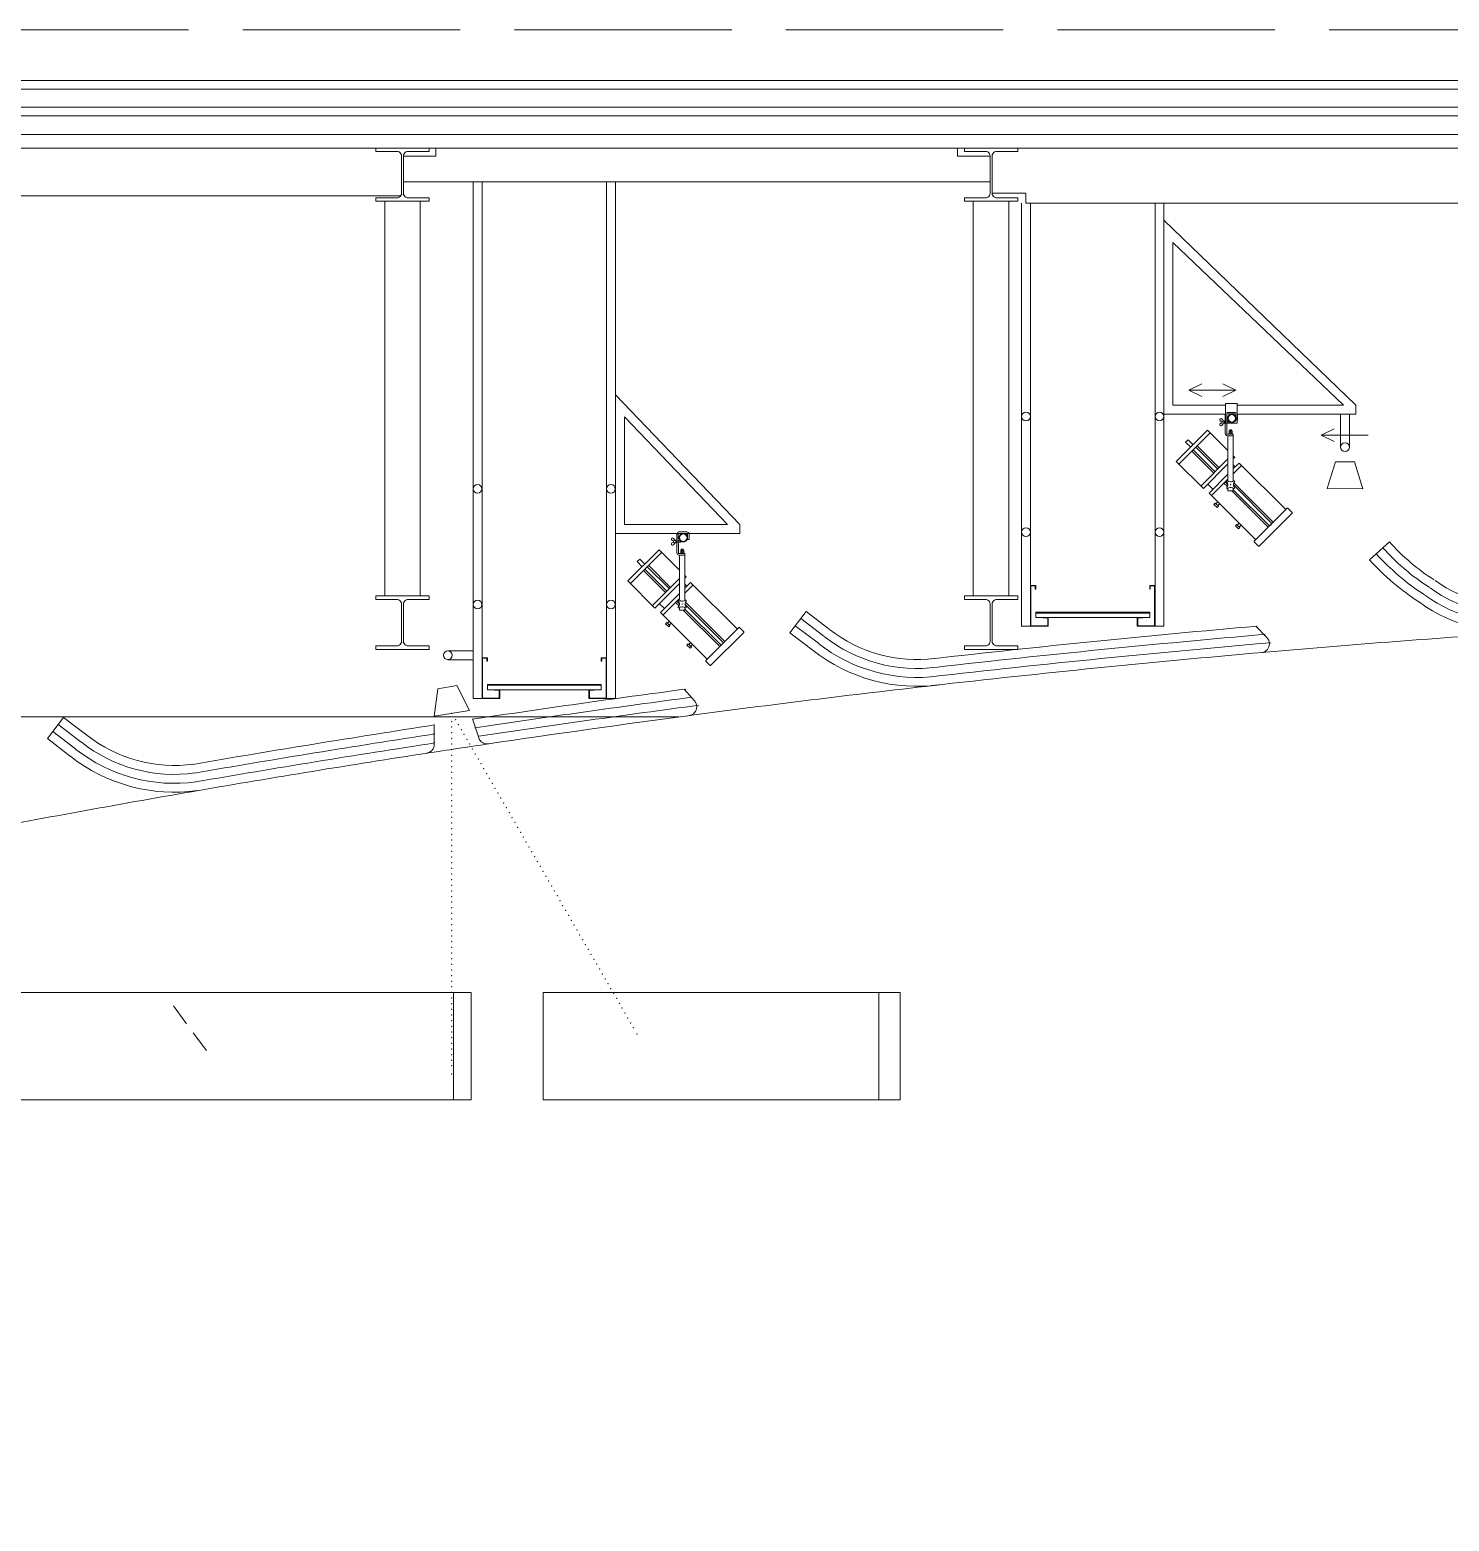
# Model space of a CAD drawing. Header units: millimetres. Extents: x 2546.3 to 2611.3, y 1346 to 1389.8.
# Drawn here: x 2562.04 to 2577.72, y 1373.31 to 1389.79 of the extents above; entities that cross this region are included whole.
import ezdxf

# ---------------------------------------------------------------- set-up
doc = ezdxf.new("R2010")
doc.units = ezdxf.units.MM
doc.linetypes.add('ACAD_ISO02W100', pattern=[15, 12, -3])
for name, color, linetype, lineweight in [('furniture', 175, 'Continuous', 5), ('projection', 145, 'Continuous', 5), ('sect3', 251, 'Continuous', 15), ('wall sections', 7, 'Continuous', 5)]:
    doc.layers.add(name, color=color, linetype=linetype, lineweight=lineweight)
for name, color, linetype in [('sect2', 177, 'Continuous'), ('small section', 35, 'Continuous'), ('stairs', 185, 'Continuous')]:
    doc.layers.add(name, color=color, linetype=linetype)

msp = doc.modelspace()

# ---------------------------------------------------------------- hatches: boundary and pattern name
at = {"layer": 'furniture', "linetype": 'Continuous', "lineweight": 0}
for points in [[(2575.307, 1384.763), (2575.308, 1384.761), (2575.306, 1384.761)], [(2575.306, 1384.761), (2575.308, 1384.761), (2575.307, 1384.76)], [(2575.308, 1384.764), (2575.308, 1384.761), (2575.307, 1384.763)], [(2575.307, 1384.76), (2575.308, 1384.761), (2575.308, 1384.76)], [(2575.309, 1384.763), (2575.308, 1384.761), (2575.308, 1384.764)], [(2575.31, 1384.761), (2575.308, 1384.761), (2575.309, 1384.763)], [(2575.309, 1384.76), (2575.308, 1384.761), (2575.31, 1384.761)], [(2575.308, 1384.76), (2575.308, 1384.761), (2575.309, 1384.76)], [(2569.25, 1383.444), (2569.25, 1383.442), (2569.249, 1383.443)], [(2569.249, 1383.443), (2569.25, 1383.442), (2569.249, 1383.442)], [(2569.249, 1383.442), (2569.25, 1383.442), (2569.249, 1383.441)], [(2569.249, 1383.441), (2569.25, 1383.442), (2569.25, 1383.44)], [(2569.252, 1383.443), (2569.25, 1383.442), (2569.25, 1383.444)], [(2569.253, 1383.442), (2569.25, 1383.442), (2569.252, 1383.443)], [(2569.252, 1383.441), (2569.25, 1383.442), (2569.253, 1383.442)], [(2569.25, 1383.44), (2569.25, 1383.442), (2569.252, 1383.441)]]:
    msp.add_hatch(color=256, dxfattribs=at).paths.add_polyline_path(points)

# ---------------------------------------------------------------- linework, layer by layer
for points in [[(2575.379, 1385.541), (2576.691, 1385.541), (2576.691, 1385.64), (2574.571, 1387.682)], [(2575.379, 1385.64), (2576.555, 1385.64), (2574.669, 1387.438), (2574.669, 1385.64), (2575.25, 1385.64)], [(2574.571, 1387.072), (2574.571, 1385.541), (2575.25, 1385.541)], [(2574.846, 1385.804), (2574.99, 1385.874)], [(2575.367, 1385.804), (2575.223, 1385.874)], [(2568.513, 1385.753), (2568.513, 1384.222), (2569.888, 1384.222), (2569.888, 1384.321), (2568.513, 1385.753)], [(2574.846, 1385.804), (2574.99, 1385.734)], [(2574.846, 1385.804), (2575.367, 1385.804)], [(2575.367, 1385.804), (2575.223, 1385.734)], [(2575.273, 1385.558), (2575.264, 1385.556), (2575.257, 1385.551), (2575.252, 1385.543), (2575.249, 1385.534)], [(2575.249, 1385.534), (2575.249, 1385.326)], [(2575.379, 1385.439), (2575.25, 1385.439), (2575.25, 1385.657), (2575.379, 1385.657), (2575.379, 1385.439)], [(2575.275, 1385.542), (2575.27, 1385.541), (2575.266, 1385.537), (2575.265, 1385.532)], [(2575.265, 1385.532), (2575.265, 1385.328)], [(2575.273, 1385.558), (2575.358, 1385.558)], [(2575.275, 1385.542), (2575.358, 1385.542)], [(2575.383, 1385.532), (2575.381, 1385.542), (2575.375, 1385.55), (2575.367, 1385.556), (2575.358, 1385.558)], [(2575.367, 1385.532), (2575.366, 1385.537), (2575.362, 1385.541), (2575.358, 1385.542)], [(2575.367, 1385.532), (2575.367, 1385.475)], [(2575.367, 1385.513), (2575.367, 1385.479)], [(2575.383, 1385.532), (2575.383, 1385.475)], [(2576.523, 1385.175), (2576.523, 1385.541)], [(2576.621, 1385.175), (2576.621, 1385.541)], [(2568.612, 1385.509), (2568.612, 1384.321), (2569.752, 1384.321), (2568.612, 1385.509)], [(2574.708, 1385.016), (2575.054, 1385.362)], [(2575.279, 1385.137), (2575.054, 1385.362)], [(2575.214, 1385.483), (2575.21, 1385.488), (2575.204, 1385.491), (2575.197, 1385.49), (2575.192, 1385.486), (2575.188, 1385.48), (2575.189, 1385.473), (2575.192, 1385.467), (2575.198, 1385.464), (2575.209, 1385.462)], [(2575.209, 1385.442), (2575.198, 1385.44), (2575.192, 1385.436), (2575.189, 1385.43), (2575.188, 1385.423), (2575.192, 1385.417), (2575.197, 1385.413), (2575.204, 1385.412), (2575.21, 1385.415), (2575.214, 1385.42)], [(2575.211, 1385.459), (2575.21, 1385.461), (2575.209, 1385.462)], [(2575.209, 1385.442), (2575.21, 1385.442), (2575.211, 1385.444)], [(2575.211, 1385.459), (2575.211, 1385.444)], [(2575.214, 1385.483), (2575.223, 1385.472), (2575.237, 1385.467)], [(2575.234, 1385.464), (2575.214, 1385.46)], [(2575.234, 1385.44), (2575.214, 1385.443)], [(2575.237, 1385.437), (2575.223, 1385.431), (2575.214, 1385.42)], [(2575.238, 1385.464), (2575.238, 1385.466), (2575.237, 1385.467)], [(2575.237, 1385.437), (2575.238, 1385.437), (2575.238, 1385.438), (2575.238, 1385.464)], [(2575.238, 1385.46), (2575.249, 1385.46)], [(2575.238, 1385.458), (2575.249, 1385.458)], [(2575.238, 1385.445), (2575.249, 1385.445)], [(2575.238, 1385.443), (2575.249, 1385.444)], [(2575.265, 1385.46), (2575.287, 1385.46)], [(2575.265, 1385.458), (2575.287, 1385.458)], [(2575.265, 1385.445), (2575.287, 1385.445)], [(2575.265, 1385.444), (2575.287, 1385.444)], [(2575.287, 1385.444), (2575.287, 1385.46)], [(2575.287, 1385.454), (2575.287, 1385.448)], [(2575.324, 1385.354), (2575.317, 1385.357), (2575.309, 1385.354), (2575.301, 1385.357), (2575.293, 1385.354)], [(2575.295, 1385.357), (2575.293, 1385.356), (2575.293, 1385.354)], [(2575.293, 1385.354), (2575.293, 1385.342)], [(2575.295, 1385.357), (2575.322, 1385.357)], [(2575.296, 1385.358), (2575.321, 1385.358)], [(2575.296, 1385.358), (2575.296, 1385.357)], [(2575.299, 1385.367), (2575.318, 1385.367)], [(2575.299, 1385.367), (2575.299, 1385.358)], [(2575.301, 1385.367), (2575.301, 1385.358)], [(2575.309, 1385.354), (2575.309, 1385.34)], [(2575.317, 1385.367), (2575.317, 1385.358)], [(2575.318, 1385.367), (2575.318, 1385.358)], [(2575.321, 1385.358), (2575.321, 1385.357)], [(2575.324, 1385.354), (2575.324, 1385.356), (2575.322, 1385.357)], [(2575.324, 1385.354), (2575.324, 1385.342)], [(2575.367, 1385.475), (2575.383, 1385.475)], [(2576.308, 1385.307), (2576.453, 1385.377)], [(2574.736, 1384.988), (2575.081, 1385.334)], [(2574.811, 1385.231), (2574.84, 1385.258)], [(2574.867, 1385.175), (2574.811, 1385.231)], [(2574.895, 1385.203), (2574.84, 1385.258)], [(2575.18, 1384.946), (2574.937, 1385.189)], [(2575.249, 1385.326), (2575.252, 1385.317), (2575.257, 1385.31), (2575.264, 1385.304), (2575.273, 1385.302)], [(2575.265, 1385.328), (2575.267, 1385.323), (2575.27, 1385.319), (2575.275, 1385.318)], [(2575.273, 1385.302), (2575.338, 1385.302)], [(2575.275, 1385.318), (2575.338, 1385.318)], [(2575.279, 1385.302), (2575.279, 1384.802)], [(2575.289, 1385.323), (2575.328, 1385.323)], [(2575.289, 1385.323), (2575.289, 1385.318)], [(2575.293, 1385.342), (2575.293, 1385.34), (2575.295, 1385.34)], [(2575.293, 1385.342), (2575.301, 1385.34), (2575.309, 1385.342)], [(2575.293, 1385.342), (2575.293, 1385.342)], [(2575.295, 1385.34), (2575.293, 1385.339), (2575.293, 1385.338)], [(2575.309, 1385.337), (2575.301, 1385.34), (2575.293, 1385.337)], [(2575.293, 1385.338), (2575.293, 1385.325)], [(2575.293, 1385.325), (2575.301, 1385.323), (2575.309, 1385.325)], [(2575.293, 1385.325), (2575.293, 1385.324), (2575.295, 1385.323)], [(2575.295, 1385.34), (2575.322, 1385.34)], [(2575.295, 1385.34), (2575.322, 1385.34)], [(2575.295, 1385.323), (2575.322, 1385.323)], [(2575.309, 1385.342), (2575.317, 1385.34), (2575.324, 1385.342)], [(2575.324, 1385.337), (2575.317, 1385.34), (2575.309, 1385.337)], [(2575.309, 1385.337), (2575.309, 1385.323)], [(2575.309, 1385.325), (2575.317, 1385.323), (2575.324, 1385.325)], [(2575.322, 1385.34), (2575.324, 1385.34), (2575.324, 1385.342)], [(2575.324, 1385.338), (2575.324, 1385.339), (2575.322, 1385.34)], [(2575.322, 1385.323), (2575.324, 1385.324), (2575.324, 1385.325)], [(2575.324, 1385.338), (2575.324, 1385.325)], [(2575.328, 1385.323), (2575.328, 1385.318)], [(2575.338, 1385.318), (2575.338, 1385.302)], [(2575.338, 1385.302), (2575.338, 1384.802)], [(2576.308, 1385.307), (2576.828, 1385.307)], [(2576.308, 1385.307), (2576.453, 1385.238)], [(2575.124, 1384.89), (2574.881, 1385.133)], [(2575.138, 1384.904), (2574.895, 1385.147)], [(2575.166, 1384.932), (2574.923, 1385.175)], [(2575.279, 1385.045), (2574.979, 1384.745)], [(2575.353, 1385.063), (2575.338, 1385.078)], [(2575.353, 1385.063), (2575.338, 1385.049)], [(2575.007, 1384.717), (2574.708, 1385.016)], [(2575.279, 1384.99), (2575.007, 1384.717)], [(2575.279, 1384.878), (2575.07, 1384.669)], [(2575.401, 1385), (2575.338, 1384.938)], [(2575.36, 1384.959), (2575.338, 1384.981)], [(2575.429, 1384.973), (2575.338, 1384.882)], [(2575.917, 1384.485), (2575.401, 1385)], [(2576.373, 1384.719), (2576.767, 1384.716), (2576.678, 1385.012), (2576.466, 1385.013), (2576.373, 1384.719)], [(2575.111, 1384.711), (2575.055, 1384.766)], [(2575.279, 1384.823), (2575.097, 1384.641)], [(2575.274, 1384.741), (2575.235, 1384.779)], [(2575.279, 1384.763), (2575.249, 1384.793)], [(2575.265, 1384.73), (2575.263, 1384.723), (2575.269, 1384.718), (2575.275, 1384.718)], [(2575.277, 1384.804), (2575.27, 1384.805), (2575.265, 1384.8), (2575.266, 1384.794)], [(2575.265, 1384.73), (2575.274, 1384.74), (2575.278, 1384.754), (2575.279, 1384.768), (2575.274, 1384.782), (2575.266, 1384.794)], [(2575.341, 1384.718), (2575.329, 1384.727), (2575.315, 1384.731), (2575.301, 1384.731), (2575.287, 1384.727), (2575.275, 1384.718)], [(2575.279, 1384.818), (2575.277, 1384.821)], [(2575.277, 1384.804), (2575.288, 1384.796), (2575.302, 1384.792), (2575.316, 1384.792), (2575.33, 1384.796), (2575.341, 1384.804)], [(2575.279, 1384.722), (2575.279, 1384.694)], [(2575.279, 1384.694), (2575.338, 1384.694)], [(2575.307, 1384.763), (2575.306, 1384.761), (2575.308, 1384.761), (2575.307, 1384.763)], [(2575.306, 1384.761), (2575.307, 1384.76), (2575.308, 1384.761), (2575.306, 1384.761)], [(2575.308, 1384.764), (2575.307, 1384.763), (2575.308, 1384.761)], [(2575.307, 1384.76), (2575.308, 1384.76), (2575.308, 1384.761), (2575.307, 1384.76)], [(2575.309, 1384.763), (2575.308, 1384.764), (2575.308, 1384.761), (2575.309, 1384.763)], [(2575.31, 1384.761), (2575.309, 1384.763), (2575.308, 1384.761), (2575.31, 1384.761)], [(2575.309, 1384.76), (2575.31, 1384.761), (2575.308, 1384.761), (2575.309, 1384.76)], [(2575.308, 1384.76), (2575.309, 1384.76), (2575.308, 1384.761), (2575.308, 1384.76)], [(2575.724, 1384.291), (2575.321, 1384.694)], [(2575.338, 1384.721), (2575.338, 1384.694)], [(2575.738, 1384.305), (2575.338, 1384.704)], [(2575.765, 1384.333), (2575.339, 1384.759)], [(2575.352, 1384.794), (2575.344, 1384.782), (2575.34, 1384.769), (2575.34, 1384.755), (2575.344, 1384.741), (2575.352, 1384.729)], [(2575.352, 1384.794), (2575.353, 1384.8), (2575.348, 1384.805), (2575.341, 1384.804)], [(2575.341, 1384.718), (2575.348, 1384.718), (2575.353, 1384.723), (2575.352, 1384.729)], [(2575.779, 1384.347), (2575.344, 1384.782)], [(2575.586, 1384.153), (2575.07, 1384.669)], [(2575.139, 1384.557), (2575.173, 1384.523), (2575.159, 1384.509), (2575.124, 1384.543), (2575.139, 1384.557)], [(2575.167, 1384.572), (2575.145, 1384.551)], [(2575.188, 1384.551), (2575.166, 1384.53)], [(2575.934, 1384.501), (2575.569, 1384.137), (2575.568, 1384.133), (2575.569, 1384.13), (2575.616, 1384.083), (2575.62, 1384.082), (2575.623, 1384.083), (2575.987, 1384.448), (2575.989, 1384.451), (2575.987, 1384.454), (2575.941, 1384.501), (2575.937, 1384.503), (2575.934, 1384.501)], [(2569.215, 1384.239), (2569.206, 1384.237), (2569.199, 1384.232), (2569.194, 1384.224), (2569.192, 1384.215)], [(2569.192, 1384.215), (2569.192, 1384.007)], [(2569.218, 1384.223), (2569.212, 1384.222), (2569.209, 1384.218), (2569.207, 1384.213)], [(2569.207, 1384.213), (2569.208, 1384.009), (2569.209, 1384.003), (2569.212, 1384), (2569.218, 1383.999)], [(2569.215, 1384.239), (2569.3, 1384.239)], [(2569.31, 1384.175), (2569.307, 1384.189), (2569.301, 1384.202), (2569.29, 1384.213), (2569.277, 1384.22), (2569.263, 1384.222), (2569.248, 1384.22), (2569.235, 1384.213), (2569.224, 1384.202), (2569.218, 1384.189), (2569.215, 1384.175), (2569.218, 1384.161), (2569.224, 1384.147), (2569.235, 1384.137), (2569.248, 1384.13), (2569.263, 1384.128), (2569.277, 1384.13), (2569.29, 1384.137), (2569.301, 1384.147), (2569.307, 1384.161), (2569.31, 1384.175)], [(2569.218, 1384.223), (2569.3, 1384.223)], [(2569.304, 1384.175), (2569.302, 1384.188), (2569.296, 1384.199), (2569.287, 1384.208), (2569.275, 1384.214), (2569.263, 1384.216), (2569.25, 1384.214), (2569.238, 1384.208), (2569.229, 1384.199), (2569.223, 1384.188), (2569.222, 1384.175), (2569.223, 1384.162), (2569.229, 1384.15), (2569.238, 1384.141), (2569.25, 1384.136), (2569.263, 1384.133), (2569.275, 1384.136), (2569.287, 1384.141), (2569.296, 1384.15), (2569.302, 1384.162), (2569.304, 1384.175)], [(2569.326, 1384.213), (2569.324, 1384.223), (2569.318, 1384.231), (2569.31, 1384.236), (2569.3, 1384.239)], [(2569.31, 1384.213), (2569.309, 1384.218), (2569.305, 1384.222), (2569.3, 1384.223)], [(2569.31, 1384.213), (2569.31, 1384.156)], [(2569.31, 1384.193), (2569.31, 1384.16)], [(2569.326, 1384.213), (2569.326, 1384.156)], [(2575.374, 1384.321), (2575.409, 1384.287), (2575.395, 1384.273), (2575.361, 1384.308), (2575.374, 1384.321)], [(2575.402, 1384.336), (2575.382, 1384.314)], [(2575.423, 1384.315), (2575.402, 1384.293)], [(2568.651, 1383.697), (2568.996, 1384.042)], [(2569.222, 1383.817), (2568.996, 1384.042)], [(2569.157, 1384.163), (2569.153, 1384.169), (2569.146, 1384.171), (2569.14, 1384.171), (2569.134, 1384.167), (2569.131, 1384.161), (2569.131, 1384.154), (2569.135, 1384.148), (2569.141, 1384.145), (2569.151, 1384.142)], [(2569.151, 1384.122), (2569.141, 1384.12), (2569.135, 1384.117), (2569.131, 1384.111), (2569.131, 1384.104), (2569.134, 1384.098), (2569.14, 1384.094), (2569.146, 1384.093), (2569.153, 1384.096), (2569.157, 1384.101)], [(2569.153, 1384.14), (2569.153, 1384.141), (2569.151, 1384.142)], [(2569.151, 1384.122), (2569.153, 1384.123), (2569.153, 1384.124)], [(2569.153, 1384.14), (2569.153, 1384.124)], [(2569.177, 1384.145), (2569.156, 1384.141)], [(2569.177, 1384.12), (2569.156, 1384.124)], [(2569.157, 1384.163), (2569.166, 1384.153), (2569.179, 1384.147)], [(2569.179, 1384.117), (2569.166, 1384.112), (2569.157, 1384.101)], [(2569.181, 1384.145), (2569.18, 1384.146), (2569.179, 1384.147)], [(2569.179, 1384.117), (2569.18, 1384.118), (2569.181, 1384.119), (2569.181, 1384.145)], [(2569.181, 1384.141), (2569.192, 1384.141)], [(2569.181, 1384.139), (2569.192, 1384.139)], [(2569.181, 1384.126), (2569.192, 1384.126)], [(2569.181, 1384.124), (2569.192, 1384.124)], [(2569.207, 1384.141), (2569.23, 1384.141)], [(2569.207, 1384.139), (2569.23, 1384.139)], [(2569.208, 1384.126), (2569.23, 1384.126)], [(2569.208, 1384.124), (2569.23, 1384.124)], [(2569.23, 1384.124), (2569.23, 1384.141)], [(2569.23, 1384.135), (2569.23, 1384.128)], [(2569.237, 1384.037), (2569.236, 1384.036), (2569.235, 1384.035)], [(2569.251, 1384.035), (2569.243, 1384.037), (2569.235, 1384.035)], [(2569.235, 1384.035), (2569.235, 1384.023)], [(2569.237, 1384.037), (2569.264, 1384.037)], [(2569.238, 1384.039), (2569.238, 1384.037)], [(2569.238, 1384.039), (2569.264, 1384.039)], [(2569.241, 1384.048), (2569.241, 1384.039)], [(2569.241, 1384.048), (2569.261, 1384.048)], [(2569.243, 1384.048), (2569.243, 1384.039)], [(2569.267, 1384.035), (2569.259, 1384.037), (2569.251, 1384.035)], [(2569.251, 1384.035), (2569.251, 1384.02)], [(2569.259, 1384.048), (2569.259, 1384.039)], [(2569.261, 1384.048), (2569.261, 1384.039)], [(2569.264, 1384.039), (2569.264, 1384.037)], [(2569.267, 1384.035), (2569.266, 1384.036), (2569.264, 1384.037)], [(2569.267, 1384.035), (2569.267, 1384.022)], [(2569.31, 1384.156), (2569.326, 1384.156)], [(2568.678, 1383.669), (2569.024, 1384.015)], [(2568.754, 1383.911), (2568.782, 1383.939)], [(2568.809, 1383.855), (2568.754, 1383.911)], [(2568.837, 1383.884), (2568.782, 1383.939)], [(2569.122, 1383.626), (2568.879, 1383.87)], [(2569.192, 1384.007), (2569.194, 1383.998), (2569.199, 1383.99), (2569.207, 1383.985), (2569.215, 1383.983)], [(2569.215, 1383.983), (2569.28, 1383.983)], [(2569.218, 1383.999), (2569.28, 1383.999)], [(2569.222, 1383.983), (2569.222, 1383.483)], [(2569.231, 1384.004), (2569.231, 1383.999)], [(2569.231, 1384.004), (2569.271, 1384.004)], [(2569.235, 1384.022), (2569.235, 1384.023)], [(2569.235, 1384.023), (2569.243, 1384.02), (2569.251, 1384.023)], [(2569.235, 1384.022), (2569.236, 1384.021), (2569.237, 1384.02)], [(2569.267, 1384.018), (2569.259, 1384.02), (2569.251, 1384.018), (2569.243, 1384.02), (2569.235, 1384.018)], [(2569.237, 1384.02), (2569.236, 1384.02), (2569.235, 1384.018)], [(2569.235, 1384.018), (2569.235, 1384.006)], [(2569.235, 1384.006), (2569.236, 1384.005), (2569.237, 1384.004)], [(2569.235, 1384.006), (2569.243, 1384.004), (2569.251, 1384.006)], [(2569.235, 1384.006), (2569.235, 1384.006)], [(2569.237, 1384.02), (2569.264, 1384.02)], [(2569.237, 1384.02), (2569.264, 1384.02)], [(2569.237, 1384.004), (2569.264, 1384.004)], [(2569.251, 1384.023), (2569.259, 1384.02), (2569.267, 1384.023)], [(2569.251, 1384.018), (2569.251, 1384.004)], [(2569.251, 1384.006), (2569.259, 1384.004), (2569.267, 1384.006)], [(2569.264, 1384.02), (2569.266, 1384.021), (2569.267, 1384.022)], [(2569.267, 1384.018), (2569.266, 1384.02), (2569.264, 1384.02)], [(2569.264, 1384.004), (2569.266, 1384.005), (2569.267, 1384.006)], [(2569.267, 1384.018), (2569.267, 1384.006)], [(2569.271, 1384.004), (2569.271, 1383.999)], [(2569.28, 1383.999), (2569.28, 1383.983)], [(2569.28, 1383.983), (2569.28, 1383.482)], [(2569.067, 1383.571), (2568.824, 1383.814)], [(2569.081, 1383.585), (2568.837, 1383.828)], [(2569.108, 1383.612), (2568.865, 1383.855)], [(2569.222, 1383.726), (2568.922, 1383.426)], [(2569.295, 1383.743), (2569.28, 1383.758)], [(2569.295, 1383.743), (2569.28, 1383.729)], [(2568.95, 1383.398), (2568.651, 1383.697)], [(2569.222, 1383.67), (2568.95, 1383.398)], [(2569.222, 1383.559), (2569.012, 1383.35)], [(2569.344, 1383.681), (2569.28, 1383.618)], [(2569.302, 1383.639), (2569.28, 1383.661)], [(2569.371, 1383.654), (2569.28, 1383.563)], [(2569.86, 1383.165), (2569.344, 1383.681)], [(2569.054, 1383.391), (2568.998, 1383.447)], [(2569.222, 1383.503), (2569.04, 1383.322)], [(2569.216, 1383.422), (2569.178, 1383.46)], [(2569.222, 1383.444), (2569.192, 1383.474)], [(2569.207, 1383.41), (2569.206, 1383.403), (2569.211, 1383.399), (2569.218, 1383.399)], [(2569.207, 1383.41), (2569.216, 1383.421), (2569.221, 1383.435), (2569.221, 1383.449), (2569.217, 1383.463), (2569.209, 1383.474)], [(2569.219, 1383.485), (2569.212, 1383.486), (2569.208, 1383.481), (2569.209, 1383.474)], [(2569.284, 1383.399), (2569.272, 1383.408), (2569.258, 1383.412), (2569.243, 1383.412), (2569.229, 1383.408), (2569.218, 1383.399)], [(2569.222, 1383.499), (2569.219, 1383.502)], [(2569.219, 1383.485), (2569.231, 1383.477), (2569.244, 1383.473), (2569.258, 1383.473), (2569.272, 1383.477), (2569.284, 1383.485)], [(2569.222, 1383.403), (2569.222, 1383.375)], [(2569.222, 1383.375), (2569.28, 1383.375)], [(2569.25, 1383.444), (2569.249, 1383.443), (2569.25, 1383.442), (2569.25, 1383.444)], [(2569.249, 1383.443), (2569.249, 1383.442), (2569.25, 1383.442), (2569.249, 1383.443)], [(2569.249, 1383.442), (2569.249, 1383.441), (2569.25, 1383.442), (2569.249, 1383.442)], [(2569.249, 1383.441), (2569.25, 1383.44), (2569.25, 1383.442), (2569.249, 1383.441)], [(2569.252, 1383.443), (2569.25, 1383.444), (2569.25, 1383.442), (2569.252, 1383.443)], [(2569.253, 1383.442), (2569.252, 1383.443), (2569.25, 1383.442), (2569.253, 1383.442)], [(2569.252, 1383.441), (2569.253, 1383.442), (2569.25, 1383.442), (2569.252, 1383.441)], [(2569.25, 1383.44), (2569.252, 1383.441), (2569.25, 1383.442), (2569.25, 1383.44)], [(2569.666, 1382.972), (2569.263, 1383.375)], [(2569.28, 1383.402), (2569.28, 1383.375)], [(2569.68, 1382.986), (2569.28, 1383.385)], [(2569.708, 1383.013), (2569.281, 1383.439)], [(2569.294, 1383.474), (2569.286, 1383.463), (2569.282, 1383.449), (2569.282, 1383.435), (2569.286, 1383.422), (2569.294, 1383.41)], [(2569.294, 1383.474), (2569.295, 1383.481), (2569.29, 1383.486), (2569.284, 1383.485)], [(2569.284, 1383.399), (2569.29, 1383.399), (2569.295, 1383.403), (2569.294, 1383.41)], [(2569.722, 1383.027), (2569.286, 1383.463)], [(2569.528, 1382.834), (2569.012, 1383.35)], [(2569.081, 1383.238), (2569.115, 1383.203), (2569.102, 1383.19), (2569.067, 1383.224), (2569.081, 1383.238)], [(2569.109, 1383.252), (2569.088, 1383.231)], [(2569.13, 1383.231), (2569.108, 1383.21)], [(2569.876, 1383.182), (2569.512, 1382.817), (2569.51, 1382.814), (2569.512, 1382.81), (2569.558, 1382.764), (2569.562, 1382.762), (2569.565, 1382.764), (2569.93, 1383.128), (2569.931, 1383.132), (2569.93, 1383.135), (2569.883, 1383.182), (2569.879, 1383.183), (2569.876, 1383.182)], [(2569.317, 1383.002), (2569.352, 1382.967), (2569.337, 1382.953), (2569.303, 1382.988), (2569.317, 1383.002)], [(2569.345, 1383.017), (2569.324, 1382.995)], [(2569.366, 1382.996), (2569.345, 1382.974)]]:
    msp.add_lwpolyline(points, dxfattribs=at)
for centre, radius in [((2575.321, 1385.494), 0.0469), ((2575.321, 1385.494), 0.0407), ((2576.572, 1385.175), 0.0486)]:
    msp.add_circle(centre, radius, dxfattribs=at)
for p in [(2575.755, 1384.316), (2569.748, 1382.946)]:
    msp.add_point(p, dxfattribs=at)
at = {"layer": 'projection', "color": 7, "linetype": 'ACAD_ISO02W100', "ltscale": 0.2}
msp.add_lwpolyline([(2546.397, 1389.787), (2611.271, 1389.787), (2611.271, 1347.605), (2546.397, 1347.605)], close=True, dxfattribs=at)
at = {"layer": 'projection', "linetype": 'Continuous', "lineweight": 0}
for points in [[(2560.976, 1379.15), (2566.92, 1379.15)], [(2566.723, 1377.964), (2566.723, 1379.15)], [(2566.92, 1377.964), (2566.92, 1379.15)], [(2567.716, 1379.15), (2571.657, 1379.15)], [(2567.716, 1377.964), (2567.716, 1379.15)], [(2571.421, 1377.964), (2571.421, 1379.15)], [(2571.657, 1377.964), (2571.657, 1379.15)], [(2563.777, 1378.804), (2563.631, 1379.002)], [(2563.995, 1378.508), (2563.849, 1378.705)], [(2560.976, 1377.964), (2566.92, 1377.964)], [(2567.716, 1377.964), (2571.657, 1377.964)]]:
    msp.add_lwpolyline(points, dxfattribs=at)
for p in [(2566.706, 1379.088), (2568.525, 1379.085), (2566.706, 1379.026), (2566.706, 1378.963), (2568.556, 1379.03), (2568.587, 1378.977), (2568.618, 1378.922), (2566.706, 1378.901), (2566.706, 1378.839), (2566.706, 1378.776), (2568.65, 1378.869), (2568.681, 1378.814), (2568.712, 1378.761), (2566.706, 1378.714), (2566.706, 1378.652), (2568.753, 1378.69), (2566.706, 1378.589), (2566.706, 1378.527), (2566.706, 1378.464), (2566.706, 1378.402), (2566.706, 1378.34), (2566.706, 1378.25)]:
    msp.add_point(p, dxfattribs=at)
at = {"layer": 'sect2', "linetype": 'Continuous', "lineweight": 0}
msp.add_lwpolyline([(2547.544, 1389.228), (2595.697, 1389.228)], dxfattribs=at)
at = {"layer": 'sect3', "linetype": 'Continuous', "lineweight": 0}
for points in [[(2547.84, 1388.481), (2611.111, 1388.481)], [(2566.531, 1388.391), (2566.531, 1388.481)], [(2572.293, 1388.391), (2572.293, 1388.481)], [(2566.172, 1388.391), (2566.531, 1388.391)], [(2572.652, 1388.391), (2572.293, 1388.391)], [(2566.172, 1388.108), (2572.652, 1388.108)], [(2555.516, 1387.951), (2566.14, 1387.951)], [(2565.965, 1383.531), (2565.965, 1387.892)], [(2566.358, 1383.531), (2566.358, 1387.892)], [(2572.466, 1383.531), (2572.466, 1387.892)], [(2572.673, 1387.982), (2573.045, 1387.982)], [(2572.859, 1383.531), (2572.859, 1387.892)], [(2573.045, 1387.982), (2573.045, 1387.872)], [(2573.045, 1387.872), (2585.089, 1387.872)], [(2570.815, 1383.086), (2570.56, 1383.281)], [(2570.875, 1383.164), (2570.619, 1383.359)], [(2570.755, 1383.008), (2570.5, 1383.203)], [(2556.475, 1382.195), (2569.215, 1382.195)], [(2562.613, 1381.915), (2562.358, 1382.111)], [(2562.673, 1381.993), (2562.418, 1382.189)], [(2562.553, 1381.837), (2562.298, 1382.033)]]:
    msp.add_lwpolyline(points, dxfattribs=at)
for centre, radius, start, end in [((2578.849, 1385.731), 2.498, 221.8799, 237.3981), ((2578.849, 1385.731), 2.498, 221.8799, 237.3981), ((2578.849, 1385.731), 2.4, 221.8799, 237.3981), ((2578.849, 1385.731), 2.596, 221.8799, 237.3981), ((2578.443, 1384.915), 1.497, 234.223, 277.6355), ((2578.443, 1384.915), 1.693, 234.223, 277.6355), ((2578.443, 1384.915), 1.595, 234.223, 277.6355), ((2571.843, 1384.392), 1.662, 231.8829, 277.8662), ((2571.843, 1384.392), 1.564, 231.8829, 277.291), ((2587.985, 1241.917), 141.823, 95.00977, 96.47294), ((2588.178, 1239.851), 143.8, 94.98208, 96.43143), ((2587.985, 1241.917), 141.528, 93.86169, 94.99878), ((2571.843, 1384.392), 1.761, 231.8829, 277.8662), ((2587.985, 1241.917), 141.627, 94.95483, 96.48193), ((2587.985, 1241.917), 141.823, 97.57507, 98.53638), ((2587.985, 1241.917), 141.725, 97.5531, 98.53088), ((2587.985, 1241.917), 141.528, 96.47644, 97.57507), ((2587.985, 1241.917), 141.627, 97.52563, 98.5199), ((2587.985, 1241.917), 141.823, 98.70667, 99.7998), ((2563.641, 1383.222), 1.662, 231.8829, 277.8662), ((2563.641, 1383.222), 1.564, 231.8829, 277.8662), ((2587.985, 1241.917), 141.725, 98.71216, 99.7998), ((2587.985, 1241.917), 141.627, 98.71765, 99.7998), ((2587.985, 1241.917), 141.528, 98.48145, 98.7616), ((2563.641, 1383.222), 1.761, 231.8829, 277.8662), ((2587.985, 1241.917), 141.528, 99.79431, 100.82153)]:
    msp.add_arc(centre, radius, start, end, dxfattribs=at)
at = {"layer": 'small section', "linetype": 'Continuous', "lineweight": 0}
for points in [[(2565.867, 1388.444), (2565.867, 1388.481)], [(2565.867, 1388.481), (2566.161, 1388.481)], [(2566.161, 1388.481), (2566.456, 1388.481)], [(2566.456, 1388.481), (2566.456, 1388.444)], [(2572.368, 1388.444), (2572.368, 1388.481)], [(2572.368, 1388.481), (2572.662, 1388.481)], [(2572.662, 1388.481), (2572.957, 1388.481)], [(2572.957, 1388.481), (2572.957, 1388.444)], [(2566.097, 1388.444), (2565.867, 1388.444)], [(2566.15, 1388.391), (2566.149, 1388.405), (2566.143, 1388.418), (2566.135, 1388.428), (2566.124, 1388.437), (2566.111, 1388.443), (2566.097, 1388.444)], [(2566.15, 1388.187), (2566.15, 1388.391)], [(2566.225, 1388.444), (2566.211, 1388.443), (2566.198, 1388.437), (2566.188, 1388.428), (2566.179, 1388.418), (2566.174, 1388.405), (2566.172, 1388.391)], [(2566.172, 1388.391), (2566.172, 1388.187)], [(2566.456, 1388.444), (2566.225, 1388.444)], [(2572.599, 1388.444), (2572.368, 1388.444)], [(2572.652, 1388.391), (2572.65, 1388.405), (2572.645, 1388.418), (2572.636, 1388.428), (2572.625, 1388.437), (2572.613, 1388.443), (2572.599, 1388.444)], [(2572.652, 1388.187), (2572.652, 1388.391)], [(2572.726, 1388.444), (2572.713, 1388.443), (2572.7, 1388.437), (2572.689, 1388.428), (2572.68, 1388.418), (2572.675, 1388.405), (2572.673, 1388.391)], [(2572.673, 1388.391), (2572.673, 1388.187)], [(2572.957, 1388.444), (2572.726, 1388.444)], [(2566.15, 1387.982), (2566.15, 1388.187)], [(2566.172, 1388.187), (2566.172, 1387.982)], [(2572.652, 1387.982), (2572.652, 1388.187)], [(2572.673, 1388.187), (2572.673, 1387.982)], [(2567.04, 1388.108), (2567.04, 1382.397), (2566.942, 1382.397), (2566.942, 1388.108)], [(2568.415, 1388.108), (2568.415, 1382.397), (2568.513, 1382.397), (2568.513, 1388.108)], [(2568.415, 1388.108), (2568.415, 1382.397), (2568.513, 1382.397), (2568.513, 1388.108)], [(2565.867, 1387.929), (2566.097, 1387.929)], [(2565.867, 1387.892), (2565.867, 1387.929)], [(2566.161, 1387.892), (2565.867, 1387.892)], [(2566.097, 1387.929), (2566.111, 1387.931), (2566.124, 1387.937), (2566.135, 1387.945), (2566.143, 1387.956), (2566.149, 1387.969), (2566.15, 1387.982)], [(2566.456, 1387.892), (2566.161, 1387.892)], [(2566.172, 1387.982), (2566.174, 1387.969), (2566.179, 1387.956), (2566.188, 1387.945), (2566.198, 1387.937), (2566.211, 1387.931), (2566.225, 1387.929)], [(2566.225, 1387.929), (2566.456, 1387.929)], [(2566.456, 1387.929), (2566.456, 1387.892)], [(2572.368, 1387.929), (2572.599, 1387.929)], [(2572.368, 1387.892), (2572.368, 1387.929)], [(2572.662, 1387.892), (2572.368, 1387.892)], [(2572.599, 1387.929), (2572.613, 1387.931), (2572.625, 1387.937), (2572.636, 1387.945), (2572.645, 1387.956), (2572.65, 1387.969), (2572.652, 1387.982)], [(2572.957, 1387.892), (2572.662, 1387.892)], [(2572.673, 1387.982), (2572.675, 1387.969), (2572.68, 1387.956), (2572.689, 1387.945), (2572.7, 1387.937), (2572.713, 1387.931), (2572.726, 1387.929)], [(2572.726, 1387.929), (2572.957, 1387.929)], [(2572.957, 1387.929), (2572.957, 1387.892)], [(2573.098, 1387.872), (2573.098, 1383.196), (2572.999, 1383.196), (2572.999, 1387.872)], [(2574.473, 1387.872), (2574.473, 1383.196), (2574.571, 1383.196), (2574.571, 1387.872)], [(2577.062, 1384.128), (2576.843, 1383.932)], [(2573.235, 1383.289), (2573.288, 1383.289), (2573.288, 1383.202), (2573.103, 1383.202), (2573.103, 1383.642), (2573.151, 1383.642), (2573.151, 1383.608), (2573.156, 1383.608), (2573.156, 1383.648), (2573.098, 1383.648), (2573.098, 1383.196), (2573.294, 1383.196), (2573.294, 1383.294), (2573.235, 1383.294), (2573.235, 1383.289)], [(2574.335, 1383.289), (2574.282, 1383.289), (2574.282, 1383.202), (2574.467, 1383.202), (2574.467, 1383.642), (2574.42, 1383.642), (2574.42, 1383.608), (2574.414, 1383.608), (2574.414, 1383.648), (2574.473, 1383.648), (2574.473, 1383.196), (2574.276, 1383.196), (2574.276, 1383.294), (2574.335, 1383.294), (2574.335, 1383.289)], [(2565.867, 1383.494), (2565.867, 1383.531)], [(2565.867, 1383.531), (2566.161, 1383.531)], [(2566.097, 1383.494), (2565.867, 1383.494)], [(2566.15, 1383.441), (2566.149, 1383.454), (2566.143, 1383.467), (2566.135, 1383.478), (2566.124, 1383.486), (2566.111, 1383.492), (2566.097, 1383.494)], [(2566.15, 1383.237), (2566.15, 1383.441)], [(2566.161, 1383.531), (2566.456, 1383.531)], [(2566.225, 1383.494), (2566.211, 1383.492), (2566.198, 1383.486), (2566.188, 1383.478), (2566.179, 1383.467), (2566.174, 1383.454), (2566.172, 1383.441)], [(2566.172, 1383.441), (2566.172, 1383.237)], [(2566.456, 1383.494), (2566.225, 1383.494)], [(2566.456, 1383.531), (2566.456, 1383.494)], [(2572.368, 1383.494), (2572.368, 1383.531)], [(2572.368, 1383.531), (2572.662, 1383.531)], [(2572.599, 1383.494), (2572.368, 1383.494)], [(2572.652, 1383.441), (2572.65, 1383.454), (2572.645, 1383.467), (2572.636, 1383.478), (2572.625, 1383.486), (2572.613, 1383.492), (2572.599, 1383.494)], [(2572.652, 1383.237), (2572.652, 1383.441)], [(2572.662, 1383.531), (2572.957, 1383.531)], [(2572.726, 1383.494), (2572.713, 1383.492), (2572.7, 1383.486), (2572.689, 1383.478), (2572.68, 1383.467), (2572.675, 1383.454), (2572.673, 1383.441)], [(2572.673, 1383.441), (2572.673, 1383.237)], [(2572.957, 1383.494), (2572.726, 1383.494)], [(2572.957, 1383.531), (2572.957, 1383.494)], [(2566.15, 1383.032), (2566.15, 1383.237)], [(2566.172, 1383.237), (2566.172, 1383.032)], [(2570.619, 1383.359), (2570.44, 1383.125)], [(2572.652, 1383.032), (2572.652, 1383.237)], [(2572.673, 1383.237), (2572.673, 1383.032)], [(2573.156, 1383.343), (2574.414, 1383.343), (2574.414, 1383.353), (2573.156, 1383.353), (2573.156, 1383.343)], [(2573.156, 1383.294), (2574.414, 1383.294), (2574.414, 1383.343), (2573.156, 1383.343), (2573.156, 1383.294)], [(2570.696, 1382.93), (2570.44, 1383.125)], [(2575.586, 1383.197), (2575.709, 1383.073)], [(2565.867, 1382.979), (2566.097, 1382.979)], [(2565.867, 1382.941), (2565.867, 1382.979)], [(2566.161, 1382.941), (2565.867, 1382.941)], [(2566.097, 1382.979), (2566.111, 1382.98), (2566.124, 1382.986), (2566.135, 1382.995), (2566.143, 1383.005), (2566.149, 1383.018), (2566.15, 1383.032)], [(2566.456, 1382.941), (2566.161, 1382.941)], [(2566.172, 1383.032), (2566.174, 1383.018), (2566.179, 1383.005), (2566.188, 1382.995), (2566.198, 1382.986), (2566.211, 1382.98), (2566.225, 1382.979)], [(2566.225, 1382.979), (2566.456, 1382.979)], [(2566.456, 1382.979), (2566.456, 1382.941)], [(2566.661, 1382.925), (2566.942, 1382.925)], [(2572.368, 1382.979), (2572.599, 1382.979)], [(2572.368, 1382.941), (2572.368, 1382.979)], [(2572.662, 1382.941), (2572.368, 1382.941)], [(2572.599, 1382.979), (2572.613, 1382.98), (2572.625, 1382.986), (2572.636, 1382.995), (2572.645, 1383.005), (2572.65, 1383.018), (2572.652, 1383.032)], [(2572.957, 1382.941), (2572.662, 1382.941)], [(2572.673, 1383.032), (2572.675, 1383.018), (2572.68, 1383.005), (2572.689, 1382.995), (2572.7, 1382.986), (2572.713, 1382.98), (2572.726, 1382.979)], [(2572.726, 1382.979), (2572.957, 1382.979)], [(2572.957, 1382.979), (2572.957, 1382.941)], [(2566.661, 1382.827), (2566.942, 1382.827)], [(2567.177, 1382.489), (2567.23, 1382.489), (2567.23, 1382.403), (2567.046, 1382.403), (2567.046, 1382.843), (2567.093, 1382.843), (2567.093, 1382.81), (2567.099, 1382.81), (2567.099, 1382.849), (2567.04, 1382.849), (2567.04, 1382.397), (2567.237, 1382.397), (2567.237, 1382.495), (2567.177, 1382.495), (2567.177, 1382.489)], [(2568.278, 1382.489), (2568.225, 1382.489), (2568.225, 1382.403), (2568.409, 1382.403), (2568.409, 1382.843), (2568.362, 1382.843), (2568.362, 1382.81), (2568.356, 1382.81), (2568.356, 1382.849), (2568.415, 1382.849), (2568.415, 1382.397), (2568.219, 1382.397), (2568.219, 1382.495), (2568.278, 1382.495), (2568.278, 1382.489)], [(2567.099, 1382.544), (2568.356, 1382.544), (2568.356, 1382.554), (2567.099, 1382.554), (2567.099, 1382.544)], [(2566.512, 1382.202), (2566.901, 1382.267), (2566.763, 1382.542), (2566.553, 1382.507), (2566.512, 1382.202)], [(2566.512, 1382.202), (2566.901, 1382.267), (2566.763, 1382.542), (2566.553, 1382.507), (2566.512, 1382.202)], [(2567.099, 1382.495), (2568.356, 1382.495), (2568.356, 1382.544), (2567.099, 1382.544), (2567.099, 1382.495)], [(2569.272, 1382.5), (2569.387, 1382.373)], [(2562.418, 1382.189), (2562.239, 1381.955)], [(2566.51, 1382.112), (2566.51, 1381.87)], [(2566.933, 1382.172), (2567.012, 1381.943)], [(2562.493, 1381.759), (2562.239, 1381.955)]]:
    msp.add_lwpolyline(points, dxfattribs=at)
for centre in [(2573.048, 1385.514), (2574.522, 1385.514), (2566.989, 1384.715), (2568.464, 1384.715), (2573.048, 1384.237), (2574.522, 1384.237), (2566.991, 1383.438), (2568.464, 1383.438), (2566.661, 1382.876)]:
    msp.add_circle(centre, 0.048, dxfattribs=at)
for centre, radius, start, end in [((2578.849, 1385.731), 2.695, 221.8799, 237.3981), ((2578.443, 1384.915), 1.792, 234.223, 277.6355), ((2575.639, 1383.004), 0.0978, 0, 44.9066), ((2571.843, 1384.392), 1.859, 231.8829, 277.8662), ((2587.985, 1241.917), 141.528, 94.99329, 96.48193), ((2575.639, 1383.004), 0.0978, 279.7888, 0), ((2569.314, 1382.307), 0.0978, 277.0148, 0), ((2569.314, 1382.307), 0.0978, 0, 42.1271), ((2587.985, 1241.917), 141.528, 97.56958, 98.48145), ((2567.096, 1381.994), 0.0978, 211.1353, 281.6016), ((2563.641, 1383.222), 1.859, 231.8829, 277.8662), ((2587.985, 1241.917), 141.528, 98.7561, 99.7998), ((2566.415, 1381.891), 0.0978, 277.2839, 347.7502)]:
    msp.add_arc(centre, radius, start, end, dxfattribs=at)
at = {"layer": 'stairs', "linetype": 'Continuous', "lineweight": 0}
for p in [(2566.706, 1382.234), (2566.706, 1382.234), (2566.706, 1382.144), (2566.706, 1382.082), (2566.747, 1382.163), (2566.779, 1382.11), (2566.81, 1382.055), (2566.706, 1382.02), (2566.706, 1381.957), (2566.706, 1381.895), (2566.841, 1382.002), (2566.872, 1381.947), (2566.903, 1381.894), (2566.706, 1381.833), (2566.706, 1381.77), (2566.934, 1381.839), (2566.966, 1381.785), (2566.997, 1381.731), (2566.706, 1381.708), (2566.706, 1381.645), (2566.706, 1381.583), (2567.028, 1381.677), (2567.059, 1381.623), (2567.09, 1381.569), (2566.706, 1381.521), (2566.706, 1381.458), (2566.706, 1381.396), (2567.122, 1381.515), (2567.153, 1381.461), (2567.184, 1381.407), (2566.706, 1381.333), (2566.706, 1381.271), (2567.215, 1381.353), (2567.246, 1381.299), (2567.277, 1381.245), (2566.706, 1381.209), (2566.706, 1381.146), (2566.706, 1381.084), (2567.309, 1381.191), (2567.34, 1381.137), (2567.371, 1381.083), (2566.706, 1381.022), (2566.706, 1380.959), (2567.402, 1381.029), (2567.433, 1380.975), (2567.465, 1380.921), (2566.706, 1380.897), (2566.706, 1380.834), (2566.706, 1380.772), (2567.496, 1380.867), (2567.527, 1380.813), (2567.558, 1380.759), (2566.706, 1380.71), (2566.706, 1380.647), (2566.706, 1380.585), (2567.589, 1380.705), (2567.62, 1380.651), (2567.652, 1380.597), (2566.706, 1380.522), (2566.706, 1380.46), (2567.683, 1380.543), (2567.714, 1380.489), (2567.745, 1380.435), (2566.706, 1380.398), (2566.706, 1380.335), (2566.706, 1380.273), (2567.776, 1380.381), (2567.807, 1380.327), (2567.839, 1380.273), (2566.706, 1380.21), (2566.706, 1380.148), (2566.706, 1380.086), (2567.87, 1380.219), (2567.901, 1380.165), (2567.932, 1380.111), (2566.706, 1380.023), (2566.706, 1379.961), (2567.963, 1380.057), (2567.995, 1380.003), (2568.026, 1379.949), (2566.706, 1379.899), (2566.706, 1379.836), (2566.706, 1379.774), (2568.057, 1379.895), (2568.088, 1379.841), (2568.119, 1379.787), (2566.706, 1379.712), (2566.706, 1379.649), (2566.706, 1379.587), (2568.15, 1379.733), (2568.182, 1379.679), (2568.213, 1379.625), (2566.706, 1379.525), (2566.706, 1379.462), (2568.244, 1379.571), (2568.275, 1379.516), (2568.306, 1379.463), (2566.706, 1379.4), (2566.706, 1379.337), (2566.706, 1379.275), (2568.338, 1379.408), (2568.369, 1379.355), (2568.4, 1379.3), (2566.706, 1379.213), (2566.706, 1379.15), (2568.431, 1379.247), (2568.462, 1379.193), (2568.494, 1379.139)]:
    msp.add_point(p, dxfattribs=at)
at = {"layer": 'wall sections', "linetype": 'Continuous', "lineweight": 0}
for points in [[(2547.839, 1389.13), (2610.993, 1389.13)], [(2547.839, 1388.933), (2610.993, 1388.933)], [(2547.84, 1388.835), (2610.993, 1388.835)], [(2547.84, 1388.629), (2610.993, 1388.629)]]:
    msp.add_lwpolyline(points, dxfattribs=at)

doc.saveas('drawing.dxf')
